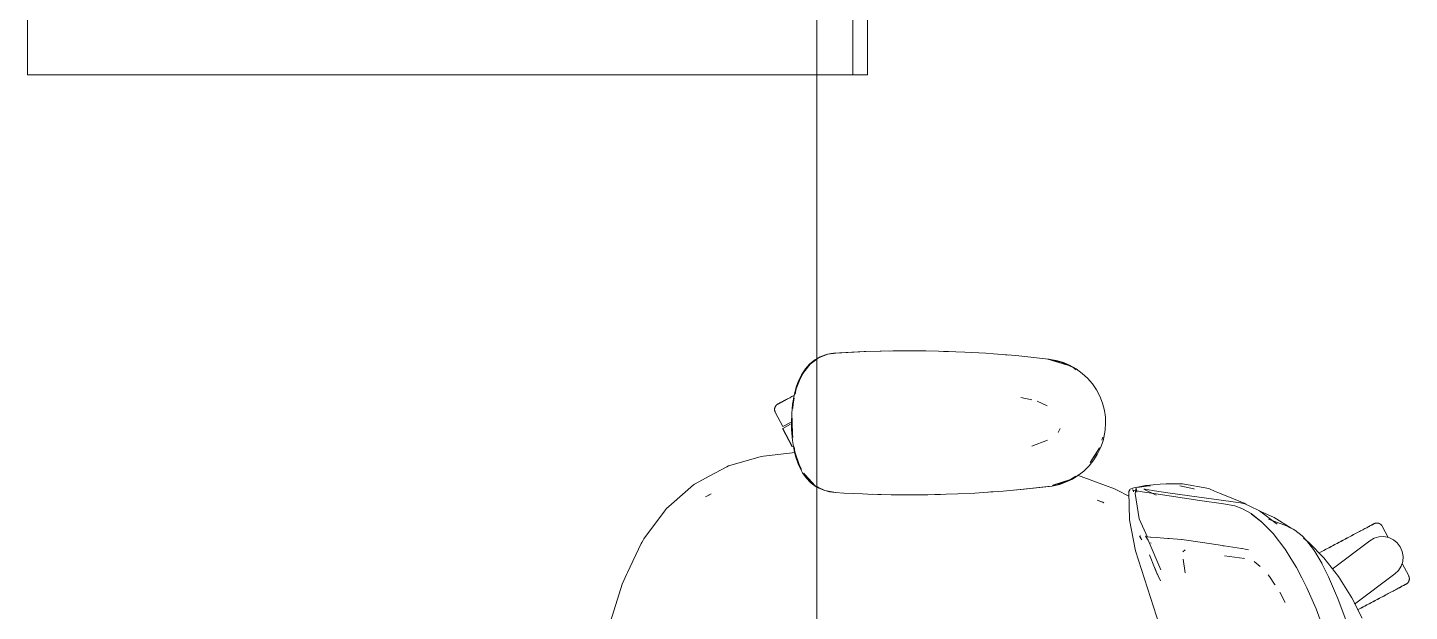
# Model space of a CAD drawing. Header units: millimetres. Extents: x 90978 to 295199, y -4084 to 97293.
# Drawn here: x 202716 to 203646, y 31310 to 31703 of the extents above; entities that cross this region are included whole.
import ezdxf

# ---------------------------------------------------------------- set-up
doc = ezdxf.new("R2010")
doc.units = ezdxf.units.MM
doc.header["$MEASUREMENT"] = 0
doc.layers.add('G-IMPT', color=8, linetype='CONTINUOUS', lineweight=9)
doc.layers.add('I-FURN', color=8, linetype='CONTINUOUS', lineweight=9)

msp = doc.modelspace()

# ---------------------------------------------------------------- linework, layer by layer
at = {"layer": 'G-IMPT'}
for p, q in [((203245.77, 31479.41), (203242.03, 31476.33)), ((203246.96, 31479.8), (203242.55, 31476.53)), ((203246.96, 31480.09), (203245.77, 31479.41)), ((203249.2, 31481.36), (203246.96, 31480.09)), ((203248.17, 31480.7), (203246.96, 31479.8)), ((203254.37, 31483.11), (203248.17, 31480.7)), ((203249.2, 31481.36), (203252.85, 31482.76)), ((203254.19, 31483.13), (203252.85, 31482.76)), ((203254.19, 31483.13), (203256.59, 31483.57)), ((203254.37, 31483.11), (203258.22, 31483.69)), ((203258.23, 31483.82), (203256.59, 31483.57)), ((203280.02, 31484.91), (203258.23, 31483.82)), ((203278.81, 31484.87), (203258.23, 31483.82)), ((203258.23, 31483.82), (203259.84, 31483.93)), ((203280.02, 31484.91), (203259.84, 31483.93)), ((203300.2, 31485.37), (203278.81, 31484.87)), ((203290.37, 31485.21), (203278.81, 31484.87)), ((203278.81, 31484.87), (203280.02, 31484.91)), ((203300.2, 31485.37), (203280.02, 31484.91)), ((203290.37, 31485.21), (203309.6, 31485.42)), ((203300.2, 31485.37), (203290.37, 31485.21)), ((203320.39, 31485.33), (203290.37, 31485.21)), ((203298.17, 31485.35), (203296.25, 31485.28)), ((203300.2, 31485.33), (203298.17, 31485.35)), ((203320.39, 31485.33), (203300.2, 31485.37)), ((203320.39, 31485.33), (203309.6, 31485.42)), ((203320.39, 31485.33), (203328.81, 31485.16)), ((203340.57, 31484.77), (203328.81, 31485.16)), ((203333.75, 31485.02), (203332.25, 31485.04)), ((203335.68, 31484.91), (203333.75, 31485.02)), ((203340.57, 31484.77), (203346.59, 31484.52)), ((203360.73, 31483.71), (203346.59, 31484.52)), ((203365.82, 31483.38), (203360.73, 31483.71)), ((203365.82, 31483.38), (203380.87, 31482.14)), ((203374, 31482.73), (203375.68, 31482.57)), ((203380.87, 31482.14), (203385, 31481.79)), ((203385, 31481.79), (203402.93, 31479.89)), ((203402.42, 31479.89), (203414.88, 31476.05)), ((203402.42, 31479.89), (203405.73, 31478.97)), ((203402.93, 31479.89), (203407.97, 31478.99)), ((203411.39, 31477.84), (203402.98, 31479.76)), ((203414.88, 31476.05), (203405.73, 31478.97)), ((203412.84, 31477.52), (203407.97, 31478.99)), ((203411.39, 31477.84), (203419.45, 31474.11)), ((203417.08, 31475.71), (203412.84, 31477.52)), ((203236.71, 31469.24), (203234.73, 31465.17)), ((203237.33, 31469.74), (203235.49, 31465.35)), ((203236.71, 31469.24), (203239.36, 31473.29)), ((203242.55, 31476.53), (203237.7, 31470.22)), ((203239.36, 31473.29), (203242.03, 31476.33)), ((203417.08, 31475.71), (203421.52, 31473.2)), ((203421.56, 31472.51), (203419.45, 31474.11)), ((203425.6, 31470.21), (203421.52, 31473.2)), ((203425.6, 31470.21), (203429.04, 31467.04)), ((203233.14, 31460.84), (203231.71, 31455.36)), ((203233.16, 31459.72), (203232.46, 31456.26)), ((203233.14, 31460.84), (203234.73, 31465.17)), ((203233.16, 31459.72), (203235.49, 31465.35)), ((203432.36, 31463.21), (203429.04, 31467.04)), ((203435.19, 31459.04), (203432.36, 31463.21)), ((203435.19, 31459.04), (203437.38, 31454.87)), ((203230.71, 31449.42), (203230.14, 31443.27)), ((203230.71, 31449.42), (203231.71, 31455.36)), ((203231.13, 31449.76), (203230.93, 31446.56)), ((203231.89, 31453.49), (203231.13, 31449.76)), ((203384.22, 31453.92), (203391.65, 31452.34)), ((203402.05, 31448.31), (203395.26, 31451.58)), ((203437.38, 31454.87), (203439.21, 31450.16)), ((203440.48, 31445.3), (203439.21, 31450.16)), ((203229.96, 31436.93), (203230.14, 31443.27)), ((203440.48, 31445.3), (203441.12, 31440.78)), ((203441.29, 31436.93), (203441.12, 31440.78)), ((203230.05, 31432.43), (203229.96, 31436.93)), ((203230.05, 31432.43), (203230.63, 31425.11)), ((203230.53, 31440.04), (203230.34, 31436.93)), ((203230.57, 31429.77), (203230.34, 31436.93)), ((203409.67, 31430.89), (203409.37, 31430.44)), ((203410.68, 31433.11), (203409.67, 31430.89)), ((203441, 31431.89), (203440.12, 31426.95)), ((203441.29, 31436.93), (203441, 31431.89)), ((203230.57, 31429.77), (203230.96, 31426.99)), ((203231.75, 31418.35), (203230.63, 31425.11)), ((203391.71, 31421.22), (203402.14, 31425.36)), ((203437.84, 31420.04), (203439.55, 31424.82)), ((203438.75, 31425.25), (203439.37, 31427.28)), ((203440.12, 31426.95), (203439.55, 31424.82)), ((203208.88, 31413.95), (203187.53, 31407.95)), ((203208.88, 31413.95), (203211.14, 31414.59)), ((203232.42, 31417), (203211.14, 31414.59)), ((203232.72, 31414.42), (203231.75, 31418.35)), ((203231.83, 31420.8), (203232.3, 31417.51)), ((203232.3, 31417.51), (203235.33, 31408.12)), ((203232.72, 31414.42), (203234.46, 31409.34)), ((203437.2, 31420.14), (203430.87, 31410.19)), ((203435.04, 31416.46), (203430.87, 31410.19)), ((203435.6, 31415.53), (203433.34, 31411.99)), ((203437.2, 31420.14), (203435.04, 31416.46)), ((203437.84, 31420.04), (203435.6, 31415.53)), ((203186.42, 31407.35), (203175.18, 31401.34)), ((203187.53, 31407.95), (203186.42, 31407.35)), ((203234.46, 31409.34), (203236.67, 31404.7)), ((203235.33, 31408.12), (203236.79, 31405.67)), ((203236.67, 31404.7), (203237.47, 31403.33)), ((203239.92, 31399.87), (203237.47, 31403.33)), ((203238.4, 31402.97), (203240.29, 31399.82)), ((203426.54, 31404.46), (203423.23, 31401.84)), ((203430.15, 31408.01), (203426.54, 31404.46)), ((203430.15, 31408.01), (203433.34, 31411.99)), ((203149.29, 31382.15), (203164.08, 31395.17)), ((203164.08, 31395.17), (203164.75, 31395.76)), ((203175.18, 31401.34), (203164.75, 31395.76)), ((203239.1, 31401.9), (203240.38, 31400.43)), ((203239.1, 31401.9), (203246, 31394.51)), ((203242.78, 31396.83), (203239.92, 31399.87)), ((203240.29, 31399.82), (203246, 31394.51)), ((203240.51, 31400.28), (203243.59, 31396.74)), ((203242.78, 31396.83), (203244.11, 31395.69)), ((203246, 31394.51), (203243.59, 31396.74)), ((203247.33, 31393.49), (203244.11, 31395.69)), ((203246.83, 31394.1), (203246, 31394.51)), ((203248.24, 31393.41), (203246.96, 31394.03)), ((203405.23, 31394.32), (203382.28, 31391.86)), ((203382.28, 31391.86), (203402.42, 31393.98)), ((203405.23, 31394.32), (203383.8, 31391.96)), ((203405.23, 31394.32), (203402.42, 31393.98)), ((203405.23, 31394.32), (203410.2, 31395.47)), ((203405.31, 31394.53), (203408.37, 31395.11)), ((203417.59, 31398.72), (203405.73, 31394.9)), ((203414.88, 31397.81), (203405.73, 31394.9)), ((203408.37, 31395.11), (203417.59, 31398.72)), ((203414.33, 31396.92), (203410.2, 31395.47)), ((203418.91, 31399.11), (203414.33, 31396.92)), ((203417.59, 31398.72), (203414.88, 31397.81)), ((203417.59, 31398.72), (203421.16, 31401.14)), ((203418.91, 31399.11), (203423.23, 31401.84)), ((203422.34, 31401.72), (203441.28, 31394.78)), ((203441.28, 31394.78), (203447.25, 31392.59)), ((203463.92, 31393.91), (203461.6, 31393.46)), ((203463.51, 31393.65), (203464.12, 31393.72)), ((203468.17, 31394.72), (203463.92, 31393.91)), ((203464.12, 31393.72), (203468.81, 31394.24)), ((203468.64, 31394.76), (203468.17, 31394.72)), ((203468.64, 31394.76), (203477.97, 31395.56)), ((203468.81, 31394.24), (203471.4, 31394.45)), ((203477.97, 31395.56), (203481.92, 31395.91)), ((203486.09, 31395.9), (203481.92, 31395.91)), ((203493.06, 31395.88), (203486.09, 31395.9)), ((203491.19, 31394.47), (203500.5, 31392.42)), ((203493.06, 31395.88), (203510.75, 31392.64)), ((203172.05, 31387.15), (203175.94, 31389.1)), ((203172.05, 31387.15), (203174.34, 31388.32)), ((203174.34, 31388.32), (203175.94, 31389.1)), ((203247.33, 31393.49), (203251.65, 31391.5)), ((203248.24, 31393.41), (203252.49, 31391.31)), ((203255.61, 31390.43), (203251.65, 31391.5)), ((203252.49, 31391.31), (203259.84, 31389.93)), ((203259.61, 31389.93), (203255.61, 31390.43)), ((203265.28, 31389.65), (203259.61, 31389.93)), ((203265.28, 31389.65), (203277.84, 31389.04)), ((203281.38, 31388.91), (203277.84, 31389.04)), ((203297.05, 31388.53), (203281.38, 31388.91)), ((203284.78, 31388.85), (203288.11, 31388.71)), ((203290.33, 31388.71), (203288.11, 31388.71)), ((203297.05, 31388.53), (203301.56, 31388.48)), ((203301.56, 31388.48), (203316.28, 31388.49)), ((203321.75, 31388.56), (203316.28, 31388.49)), ((203321.75, 31388.56), (203334.06, 31388.86)), ((203328.53, 31388.7), (203326.4, 31388.7)), ((203330.19, 31388.78), (203328.53, 31388.7)), ((203341.93, 31389.15), (203334.06, 31388.86)), ((203341.93, 31389.15), (203353.24, 31389.69)), ((203362.11, 31390.25), (203353.24, 31389.69)), ((203362.11, 31390.25), (203372.4, 31390.98)), ((203364.15, 31390.39), (203362.25, 31390.3)), ((203364.15, 31390.39), (203365.57, 31390.52)), ((203383.8, 31391.96), (203372.4, 31390.98)), ((203439.97, 31383.18), (203435.51, 31384.82)), ((203435.51, 31384.82), (203439.39, 31383.44)), ((203449.01, 31391.66), (203447.25, 31392.59)), ((203456.91, 31387.52), (203449.01, 31391.66)), ((203456.85, 31390.71), (203457.46, 31391.75)), ((203457.23, 31371.72), (203456.85, 31390.71)), ((203457.33, 31391.12), (203457.46, 31391.75)), ((203457.33, 31391.12), (203457.43, 31391.67)), ((203457.46, 31391.75), (203457.43, 31391.67)), ((203457.83, 31392.24), (203457.46, 31391.75)), ((203458.37, 31392.56), (203457.83, 31392.24)), ((203458.37, 31392.56), (203460.23, 31393.11)), ((203459.72, 31391.52), (203459.22, 31391.91)), ((203460.32, 31391.35), (203459.22, 31391.91)), ((203460.32, 31391.35), (203459.7, 31391.52)), ((203459.7, 31391.52), (203465.96, 31390.42)), ((203459.72, 31391.52), (203460.04, 31390.98)), ((203460.12, 31390.48), (203460.04, 31390.98)), ((203463.51, 31393.65), (203460.23, 31393.11)), ((203461.83, 31393.05), (203461.15, 31389.47)), ((203463.86, 31372.42), (203461.15, 31389.47)), ((203462.32, 31390.18), (203461.6, 31393.46)), ((203462.32, 31390.18), (203461.83, 31393.05)), ((203465.96, 31390.42), (203473.81, 31389.3)), ((203466.93, 31392.32), (203475.34, 31388.33)), ((203466.93, 31392.32), (203467.8, 31392.18)), ((203472.82, 31391.35), (203467.8, 31392.18)), ((203472.82, 31391.35), (203474.12, 31391.13)), ((203473.81, 31389.3), (203504.69, 31384.75)), ((203484.78, 31389.69), (203474.12, 31391.13)), ((203484.78, 31389.69), (203532, 31383.02)), ((203500.5, 31392.42), (203501.08, 31392.27)), ((203504.69, 31384.75), (203520.46, 31382.36)), ((203510.75, 31392.64), (203514.61, 31391.04)), ((203517.98, 31389.65), (203514.61, 31391.04)), ((203534.43, 31382.86), (203517.98, 31389.65)), ((203130.74, 31358.82), (203145.31, 31378.31)), ((203145.31, 31378.31), (203146.03, 31379.28)), ((203149.29, 31382.15), (203146.03, 31379.28)), ((203439.97, 31383.18), (203439.39, 31383.44)), ((203528.13, 31381.06), (203520.46, 31382.36)), ((203528.13, 31381.06), (203532.92, 31379.3)), ((203532, 31383.02), (203534.99, 31382.37)), ((203533.34, 31379.09), (203532.92, 31379.3)), ((203539.17, 31375.8), (203533.34, 31379.09)), ((203535.6, 31382.09), (203534.43, 31382.86)), ((203538.35, 31380.8), (203534.99, 31382.37)), ((203538.35, 31380.8), (203544.87, 31377.76)), ((203539.17, 31375.8), (203546.14, 31370.38)), ((203546.35, 31370.08), (203539.4, 31375.47)), ((203539.4, 31375.47), (203542.78, 31372.88)), ((203556.58, 31368.82), (203544.87, 31377.76)), ((203546.06, 31377.1), (203554.69, 31373.12)), ((203457.23, 31371.72), (203461.43, 31350.77)), ((203463.86, 31372.42), (203469.47, 31360.07)), ((203546.35, 31370.08), (203542.78, 31372.88)), ((203553.88, 31362.48), (203546.14, 31370.38)), ((203550.92, 31372.06), (203562.83, 31367.55)), ((203556.58, 31368.82), (203554.55, 31369.99)), ((203554.69, 31373.12), (203566.14, 31365.99)), ((203565.06, 31366.47), (203562.83, 31367.55)), ((203567.49, 31365.3), (203565.06, 31366.47)), ((203130.28, 31358.05), (203129.34, 31356.47)), ((203130.74, 31358.82), (203130.28, 31358.05)), ((203464, 31360.6), (203464.07, 31360.62)), ((203464, 31360.6), (203465.59, 31358.13)), ((203464.94, 31360.89), (203464.07, 31360.62)), ((203465.59, 31358.13), (203464.07, 31360.62)), ((203464.07, 31360.62), (203465.55, 31358.15)), ((203468.93, 31360.31), (203468.21, 31360.59)), ((203468.21, 31360.59), (203469.97, 31357.92)), ((203468.93, 31360.31), (203468.94, 31360.3)), ((203471.32, 31360), (203468.94, 31360.3)), ((203469.97, 31357.92), (203478.4, 31337.95)), ((203471.32, 31360), (203471.4, 31360)), ((203475.28, 31359.7), (203471.4, 31360)), ((203483.14, 31359.14), (203475.28, 31359.7)), ((203484.12, 31359.07), (203483.14, 31359.14)), ((203492.37, 31358.45), (203484.12, 31359.07)), ((203492.37, 31358.45), (203492.45, 31358.44)), ((203506.52, 31356.41), (203492.45, 31358.44)), ((203553.88, 31362.48), (203561.9, 31352.05)), ((203568.63, 31364.69), (203567.49, 31365.3)), ((203568.63, 31364.69), (203573.49, 31360.82)), ((203573.49, 31360.82), (203576.39, 31357.8)), ((203578.06, 31356.38), (203574.39, 31359.38)), ((203576.39, 31357.8), (203581.1, 31351.67)), ((203128.92, 31355.76), (203119.65, 31336.12)), ((203128.92, 31355.76), (203129.34, 31356.47)), ((203477.42, 31300.53), (203461.43, 31350.77)), ((203474.11, 31339.58), (203470.85, 31348.05)), ((203471.42, 31356.21), (203471.86, 31355.94)), ((203493.11, 31350.06), (203494.75, 31351.34)), ((203506.52, 31356.41), (203519.87, 31354.3)), ((203519.87, 31354.3), (203520.38, 31354.21)), ((203520.99, 31354.12), (203520.38, 31354.21)), ((203520.99, 31354.12), (203532.72, 31352.32)), ((203521.29, 31347.44), (203534.65, 31345.66)), ((203532.72, 31352.32), (203533.19, 31352.24)), ((203535.17, 31351.82), (203533.19, 31352.24)), ((203537.33, 31351.36), (203535.17, 31351.82)), ((203562.06, 31351.79), (203561.9, 31352.05)), ((203565.95, 31345.69), (203562.06, 31351.79)), ((203578.06, 31356.38), (203588.02, 31346.09)), ((203581.1, 31351.67), (203581.97, 31350.38)), ((203586.7, 31342.38), (203581.97, 31350.38)), ((203476.13, 31334.68), (203474.1, 31339.79)), ((203474.1, 31339.79), (203476.13, 31334.67)), ((203474.11, 31339.58), (203476.13, 31334.68)), ((203493.46, 31345.11), (203494.86, 31335.95)), ((203493.46, 31345.11), (203493.5, 31344.77)), ((203534.65, 31345.66), (203534.18, 31345.81)), ((203545.15, 31340.16), (203541.24, 31343.5)), ((203565.95, 31345.69), (203569.72, 31339.46)), ((203573.28, 31332.67), (203569.72, 31339.46)), ((203587.01, 31341.78), (203586.7, 31342.38)), ((203587.01, 31341.78), (203591.01, 31333.77)), ((203597.82, 31333.48), (203588.02, 31346.09)), ((203116.03, 31328.44), (203119.22, 31335.2)), ((203119.65, 31336.12), (203119.22, 31335.2)), ((203475.13, 31337.21), (203478.18, 31330.49)), ((203551.42, 31333.53), (203550.67, 31334.63)), ((203551.42, 31333.53), (203554.92, 31328.4)), ((203573.28, 31332.67), (203576.67, 31325.95)), ((203591.23, 31333.33), (203591.01, 31333.77)), ((203591.23, 31333.33), (203596, 31322.37)), ((203606.8, 31319.19), (203597.82, 31333.48)), ((203116.03, 31328.44), (203110.71, 31311.17)), ((203554.92, 31328.4), (203555.31, 31327.82)), ((203558.45, 31322.92), (203561.99, 31315.95)), ((203582.85, 31311.72), (203576.67, 31325.95)), ((203596, 31322.37), (203597.48, 31318.69)), ((203110.71, 31311.17), (203106.51, 31297.56)), ((203588.31, 31296.84), (203582.85, 31311.72)), ((203603.08, 31303.62), (203597.48, 31318.69)), ((203613.89, 31305.41), (203606.8, 31319.19))]:
    msp.add_line(p, q, dxfattribs=at)
at = {"layer": 'I-FURN'}
for p, q in [((203246.96, 30562.73), (203246.96, 32162.73)), ((203246.96, 32162.73), (203246.96, 30562.73)), ((202716.22, 32091.17), (202716.22, 31671.17)), ((203271.22, 32091.17), (203271.22, 31671.17)), ((203271.22, 31671.17), (203271.22, 32091.17)), ((203281.22, 31671.17), (203281.22, 32091.17)), ((202716.22, 31671.17), (203246.96, 31671.17)), ((203246.96, 31671.17), (203271.22, 31671.17)), ((203271.22, 31671.17), (203281.22, 31671.17)), ((203220.45, 31449.35), (203220.58, 31449.43)), ((203220.58, 31449.43), (203220.72, 31449.51)), ((203220.72, 31449.51), (203220.76, 31449.53)), ((203220.76, 31449.53), (203220.78, 31449.54)), ((203220.77, 31449.54), (203220.76, 31449.53)), ((203220.81, 31449.56), (203220.77, 31449.54)), ((203220.78, 31449.54), (203220.84, 31449.58)), ((203220.89, 31449.6), (203220.81, 31449.56)), ((203220.84, 31449.58), (203220.94, 31449.63)), ((203221.01, 31449.67), (203220.89, 31449.6)), ((203220.94, 31449.63), (203221.08, 31449.7)), ((203221.18, 31449.75), (203221.01, 31449.67)), ((203221.08, 31449.7), (203221.26, 31449.8)), ((203221.38, 31449.86), (203221.18, 31449.75)), ((203221.26, 31449.8), (203221.48, 31449.92)), ((203221.62, 31449.99), (203221.38, 31449.86)), ((203221.48, 31449.92), (203221.74, 31450.05)), ((203221.9, 31450.14), (203221.62, 31449.99)), ((203221.74, 31450.05), (203222.04, 31450.21)), ((203222.21, 31450.31), (203221.9, 31450.14)), ((203222.04, 31450.21), (203222.37, 31450.39)), ((203222.57, 31450.5), (203222.21, 31450.31)), ((203222.37, 31450.39), (203222.75, 31450.59)), ((203222.96, 31450.7), (203222.57, 31450.5)), ((203222.75, 31450.59), (203223.16, 31450.81)), ((203223.39, 31450.93), (203222.96, 31450.7)), ((203223.16, 31450.81), (203223.6, 31451.04)), ((203223.86, 31451.18), (203223.39, 31450.93)), ((203223.6, 31451.04), (203224.08, 31451.3)), ((203224.36, 31451.45), (203223.86, 31451.18)), ((203224.08, 31451.3), (203224.6, 31451.58)), ((203224.9, 31451.73), (203224.36, 31451.45)), ((203224.6, 31451.58), (203225.15, 31451.87)), ((203225.46, 31452.03), (203224.9, 31451.73)), ((203225.15, 31451.87), (203225.74, 31452.18)), ((203226.07, 31452.35), (203225.46, 31452.03)), ((203226.7, 31452.69), (203226.07, 31452.35)), ((203227.36, 31453.04), (203226.7, 31452.69)), ((203228.06, 31453.41), (203227.36, 31453.04)), ((203228.78, 31453.8), (203228.06, 31453.41)), ((203229.53, 31454.2), (203228.78, 31453.8)), ((203230.31, 31454.61), (203229.53, 31454.2)), ((203231.11, 31455.03), (203230.31, 31454.61)), ((203231.93, 31455.47), (203231.11, 31455.03)), ((203218.62, 31445.94), (203218.63, 31446.1)), ((203218.63, 31445.78), (203218.62, 31445.94)), ((203218.63, 31446.26), (203218.65, 31446.42)), ((203218.63, 31446.1), (203218.63, 31446.26)), ((203218.64, 31445.62), (203218.63, 31445.78)), ((203218.66, 31445.46), (203218.64, 31445.62)), ((203218.65, 31446.42), (203218.67, 31446.58)), ((203218.68, 31445.3), (203218.66, 31445.46)), ((203218.67, 31446.58), (203218.7, 31446.74)), ((203218.71, 31445.14), (203218.68, 31445.3)), ((203218.7, 31446.74), (203218.73, 31446.9)), ((203218.75, 31444.98), (203218.71, 31445.14)), ((203218.73, 31446.9), (203218.77, 31447.06)), ((203218.79, 31444.83), (203218.75, 31444.98)), ((203218.77, 31447.06), (203218.82, 31447.21)), ((203218.84, 31444.67), (203218.79, 31444.83)), ((203218.82, 31447.21), (203218.87, 31447.36)), ((203218.89, 31444.52), (203218.84, 31444.67)), ((203218.87, 31447.36), (203218.93, 31447.51)), ((203218.96, 31444.37), (203218.89, 31444.52)), ((203218.93, 31447.51), (203218.99, 31447.66)), ((203219.02, 31444.23), (203218.96, 31444.37)), ((203218.99, 31447.66), (203219.06, 31447.81)), ((203219.1, 31444.08), (203219.02, 31444.23)), ((203219.06, 31447.81), (203219.14, 31447.95)), ((203219.1, 31444.08), (203224.25, 31434.4)), ((203219.14, 31447.95), (203219.22, 31448.09)), ((203219.22, 31448.09), (203219.31, 31448.22)), ((203219.31, 31448.22), (203219.4, 31448.35)), ((203219.4, 31448.35), (203219.5, 31448.48)), ((203219.5, 31448.48), (203219.6, 31448.61)), ((203219.6, 31448.61), (203219.71, 31448.73)), ((203219.71, 31448.73), (203219.82, 31448.84)), ((203219.82, 31448.84), (203219.94, 31448.95)), ((203219.94, 31448.95), (203220.06, 31449.06)), ((203220.06, 31449.06), (203220.18, 31449.16)), ((203220.18, 31449.16), (203220.31, 31449.26)), ((203220.31, 31449.26), (203220.45, 31449.35)), ((203223.89, 31433.08), (203230.46, 31420.71)), ((203224.06, 31433.17), (203229.35, 31435.98)), ((203230.63, 31420.81), (203224.06, 31433.17)), ((203224.25, 31434.4), (203229.88, 31437.39)), ((203230.73, 31420.86), (203230.63, 31420.81)), ((203616.25, 31366.04), (203615.6, 31365.7)), ((203616.87, 31366.37), (203616.25, 31366.04)), ((203617.45, 31366.68), (203616.87, 31366.37)), ((203617.14, 31366.51), (203617.71, 31366.82)), ((203618, 31366.97), (203617.45, 31366.68)), ((203617.71, 31366.82), (203618.25, 31367.1)), ((203618.52, 31367.25), (203618, 31366.97)), ((203618.25, 31367.1), (203618.75, 31367.37)), ((203619, 31367.5), (203618.52, 31367.25)), ((203618.75, 31367.37), (203619.21, 31367.61)), ((203619.45, 31367.74), (203619, 31367.5)), ((203619.21, 31367.61), (203619.64, 31367.84)), ((203619.86, 31367.96), (203619.45, 31367.74)), ((203619.64, 31367.84), (203620.04, 31368.05)), ((203620.23, 31368.16), (203619.86, 31367.96)), ((203620.04, 31368.05), (203620.39, 31368.24)), ((203620.57, 31368.33), (203620.23, 31368.16)), ((203620.39, 31368.24), (203620.71, 31368.41)), ((203620.86, 31368.49), (203620.57, 31368.33)), ((203620.71, 31368.41), (203620.99, 31368.56)), ((203621.12, 31368.63), (203620.86, 31368.49)), ((203620.99, 31368.56), (203621.23, 31368.69)), ((203621.34, 31368.75), (203621.12, 31368.63)), ((203621.23, 31368.69), (203621.43, 31368.79)), ((203621.52, 31368.84), (203621.34, 31368.75)), ((203621.43, 31368.79), (203621.59, 31368.88)), ((203621.66, 31368.92), (203621.52, 31368.84)), ((203621.59, 31368.88), (203621.71, 31368.94)), ((203621.76, 31368.97), (203621.66, 31368.92)), ((203621.71, 31368.94), (203621.8, 31368.99)), ((203621.82, 31369), (203621.76, 31368.97)), ((203621.8, 31368.99), (203621.84, 31369.01)), ((203621.84, 31369.01), (203621.82, 31369)), ((203621.84, 31369.01), (203621.99, 31369.09)), ((203621.84, 31369.01), (203621.84, 31369.01)), ((203621.99, 31369.09), (203622.13, 31369.15)), ((203622.13, 31369.15), (203622.28, 31369.21)), ((203622.28, 31369.21), (203622.43, 31369.27)), ((203622.43, 31369.27), (203622.59, 31369.32)), ((203622.59, 31369.32), (203622.74, 31369.36)), ((203622.74, 31369.36), (203622.9, 31369.4)), ((203622.9, 31369.4), (203623.06, 31369.43)), ((203623.06, 31369.43), (203623.22, 31369.45)), ((203623.22, 31369.45), (203623.38, 31369.47)), ((203623.38, 31369.47), (203623.54, 31369.48)), ((203623.54, 31369.48), (203623.7, 31369.48)), ((203623.7, 31369.48), (203623.86, 31369.48)), ((203623.86, 31369.48), (203624.02, 31369.47)), ((203624.02, 31369.47), (203624.18, 31369.46)), ((203624.18, 31369.46), (203624.34, 31369.44)), ((203624.34, 31369.44), (203624.5, 31369.41)), ((203624.5, 31369.41), (203624.66, 31369.38)), ((203624.66, 31369.38), (203624.82, 31369.34)), ((203624.82, 31369.34), (203624.97, 31369.29)), ((203624.97, 31369.29), (203625.12, 31369.24)), ((203625.12, 31369.24), (203625.27, 31369.18)), ((203625.27, 31369.18), (203625.42, 31369.12)), ((203625.42, 31369.12), (203625.57, 31369.05)), ((203625.57, 31369.05), (203625.71, 31368.97)), ((203625.71, 31368.97), (203625.85, 31368.89)), ((203625.85, 31368.89), (203625.98, 31368.8)), ((203625.98, 31368.8), (203626.11, 31368.71)), ((203626.11, 31368.71), (203626.24, 31368.61)), ((203626.24, 31368.61), (203626.37, 31368.51)), ((203626.37, 31368.51), (203626.49, 31368.4)), ((203626.49, 31368.4), (203626.6, 31368.29)), ((203626.6, 31368.29), (203626.71, 31368.17)), ((203626.71, 31368.17), (203626.82, 31368.05)), ((203626.82, 31368.05), (203626.92, 31367.92)), ((203626.92, 31367.92), (203627.02, 31367.79)), ((203627.02, 31367.79), (203627.11, 31367.66)), ((203627.11, 31367.66), (203627.19, 31367.52)), ((203627.19, 31367.52), (203627.27, 31367.38)), ((203627.27, 31367.38), (203627.29, 31367.35)), ((203631.33, 31359.76), (203627.29, 31367.35)), ((203593.63, 31338.49), (203618.95, 31357.57)), ((203597.44, 31356.04), (203598.44, 31356.57)), ((203598.99, 31356.86), (203597.98, 31356.33)), ((203598.44, 31356.57), (203599.45, 31357.1)), ((203599.98, 31357.39), (203598.99, 31356.86)), ((203599.45, 31357.1), (203600.44, 31357.63)), ((203600.98, 31357.92), (203599.98, 31357.39)), ((203600.44, 31357.63), (203601.43, 31358.16)), ((203601.97, 31358.44), (203600.98, 31357.92)), ((203601.43, 31358.16), (203602.42, 31358.68)), ((203602.94, 31358.96), (203601.97, 31358.44)), ((203602.42, 31358.68), (203603.39, 31359.2)), ((203603.91, 31359.48), (203602.94, 31358.96)), ((203603.39, 31359.2), (203604.36, 31359.71)), ((203604.87, 31359.99), (203603.91, 31359.48)), ((203604.36, 31359.71), (203605.31, 31360.22)), ((203605.81, 31360.49), (203604.87, 31359.99)), ((203605.31, 31360.22), (203606.24, 31360.72)), ((203606.74, 31360.98), (203605.81, 31360.49)), ((203606.24, 31360.72), (203607.17, 31361.21)), ((203607.66, 31361.47), (203606.74, 31360.98)), ((203607.17, 31361.21), (203608.07, 31361.69)), ((203608.55, 31361.95), (203607.66, 31361.47)), ((203608.07, 31361.69), (203608.96, 31362.16)), ((203609.43, 31362.41), (203608.55, 31361.95)), ((203608.96, 31362.16), (203609.83, 31362.62)), ((203610.29, 31362.87), (203609.43, 31362.41)), ((203609.83, 31362.62), (203610.67, 31363.07)), ((203611.12, 31363.31), (203610.29, 31362.87)), ((203611.93, 31363.74), (203611.12, 31363.31)), ((203612.72, 31364.16), (203611.93, 31363.74)), ((203613.48, 31364.57), (203612.72, 31364.16)), ((203614.22, 31364.96), (203613.48, 31364.57)), ((203614.93, 31365.34), (203614.22, 31364.96)), ((203615.6, 31365.7), (203614.93, 31365.34)), ((203618.95, 31357.57), (203621.87, 31359.26)), ((203621.87, 31359.26), (203625.11, 31360.2)), ((203625.11, 31360.2), (203628.48, 31360.34)), ((203628.48, 31360.34), (203631.78, 31359.67)), ((203631.78, 31359.67), (203634.83, 31358.23)), ((203634.83, 31358.23), (203637.45, 31356.1)), ((203586.25, 31350.09), (203585.34, 31349.6)), ((203585.75, 31349.82), (203586.67, 31350.31)), ((203587.17, 31350.58), (203586.25, 31350.09)), ((203586.67, 31350.31), (203587.6, 31350.8)), ((203588.11, 31351.07), (203587.17, 31350.58)), ((203587.6, 31350.8), (203588.54, 31351.31)), ((203589.06, 31351.58), (203588.11, 31351.07)), ((203588.54, 31351.31), (203589.5, 31351.81)), ((203590.02, 31352.09), (203589.06, 31351.58)), ((203589.5, 31351.81), (203590.47, 31352.33)), ((203590.99, 31352.61), (203590.02, 31352.09)), ((203590.47, 31352.33), (203591.45, 31352.85)), ((203591.98, 31353.13), (203590.99, 31352.61)), ((203591.45, 31352.85), (203592.43, 31353.38)), ((203592.97, 31353.66), (203591.98, 31353.13)), ((203592.43, 31353.38), (203593.43, 31353.9)), ((203593.97, 31354.19), (203592.97, 31353.66)), ((203593.43, 31353.9), (203594.43, 31354.44)), ((203594.97, 31354.72), (203593.97, 31354.19)), ((203594.43, 31354.44), (203595.43, 31354.97)), ((203595.97, 31355.26), (203594.97, 31354.72)), ((203595.43, 31354.97), (203596.43, 31355.5)), ((203596.98, 31355.79), (203595.97, 31355.26)), ((203596.43, 31355.5), (203597.44, 31356.04)), ((203597.98, 31356.33), (203596.98, 31355.79)), ((203637.45, 31356.1), (203639.48, 31353.4)), ((203639.48, 31353.4), (203640.81, 31350.3)), ((203640.81, 31350.3), (203641.35, 31346.97)), ((203640.02, 31340.41), (203638.22, 31337.56)), ((203641.08, 31343.61), (203640.02, 31340.41)), ((203645.11, 31333.85), (203640.63, 31342.26)), ((203641.35, 31346.97), (203641.08, 31343.61)), ((203635.79, 31335.22), (203608.73, 31314.82)), ((203638.22, 31337.56), (203635.79, 31335.22)), ((203643.89, 31328.67), (203643.75, 31328.58)), ((203644.02, 31328.77), (203643.89, 31328.67)), ((203644.14, 31328.87), (203644.02, 31328.77)), ((203644.26, 31328.98), (203644.14, 31328.87)), ((203644.38, 31329.09), (203644.26, 31328.98)), ((203644.49, 31329.2), (203644.38, 31329.09)), ((203644.6, 31329.32), (203644.49, 31329.2)), ((203644.7, 31329.45), (203644.6, 31329.32)), ((203644.8, 31329.58), (203644.7, 31329.45)), ((203644.89, 31329.71), (203644.8, 31329.58)), ((203644.98, 31329.84), (203644.89, 31329.71)), ((203645.06, 31329.98), (203644.98, 31329.84)), ((203645.14, 31330.13), (203645.06, 31329.98)), ((203645.11, 31333.85), (203645.18, 31333.7)), ((203645.21, 31330.27), (203645.14, 31330.13)), ((203645.18, 31333.7), (203645.25, 31333.56)), ((203645.27, 31330.42), (203645.21, 31330.27)), ((203645.25, 31333.56), (203645.31, 31333.41)), ((203645.33, 31330.57), (203645.27, 31330.42)), ((203645.31, 31333.41), (203645.36, 31333.26)), ((203645.38, 31330.72), (203645.33, 31330.57)), ((203645.36, 31333.26), (203645.41, 31333.1)), ((203645.43, 31330.88), (203645.38, 31330.72)), ((203645.41, 31333.1), (203645.45, 31332.95)), ((203645.47, 31331.03), (203645.43, 31330.88)), ((203645.45, 31332.95), (203645.49, 31332.79)), ((203645.5, 31331.19), (203645.47, 31331.03)), ((203645.49, 31332.79), (203645.52, 31332.63)), ((203645.53, 31331.35), (203645.5, 31331.19)), ((203645.52, 31332.63), (203645.54, 31332.47)), ((203645.55, 31331.51), (203645.53, 31331.35)), ((203645.54, 31332.47), (203645.56, 31332.31)), ((203645.57, 31331.67), (203645.55, 31331.51)), ((203645.56, 31332.31), (203645.57, 31332.15)), ((203645.57, 31332.15), (203645.58, 31331.99)), ((203645.58, 31331.83), (203645.57, 31331.67)), ((203645.58, 31331.99), (203645.58, 31331.83)), ((203626.47, 31319.37), (203625.51, 31318.86)), ((203625.95, 31319.1), (203626.9, 31319.6)), ((203627.41, 31319.87), (203626.47, 31319.37)), ((203626.9, 31319.6), (203627.84, 31320.1)), ((203628.34, 31320.37), (203627.41, 31319.87)), ((203627.84, 31320.1), (203628.76, 31320.59)), ((203629.25, 31320.85), (203628.34, 31320.37)), ((203628.76, 31320.59), (203629.67, 31321.08)), ((203629.67, 31321.08), (203630.56, 31321.55)), ((203630.56, 31321.55), (203631.42, 31322.01)), ((203631.42, 31322.01), (203632.27, 31322.46)), ((203632.27, 31322.46), (203633.09, 31322.9)), ((203633.09, 31322.9), (203633.9, 31323.32)), ((203633.9, 31323.32), (203634.67, 31323.74)), ((203634.67, 31323.74), (203635.42, 31324.13)), ((203635.42, 31324.13), (203636.14, 31324.52)), ((203636.14, 31324.52), (203636.84, 31324.89)), ((203636.84, 31324.89), (203637.5, 31325.24)), ((203637.5, 31325.24), (203638.14, 31325.58)), ((203638.14, 31325.58), (203638.74, 31325.9)), ((203639.05, 31326.06), (203638.46, 31325.75)), ((203638.74, 31325.9), (203639.31, 31326.2)), ((203639.6, 31326.36), (203639.05, 31326.06)), ((203639.31, 31326.2), (203639.84, 31326.48)), ((203640.12, 31326.63), (203639.6, 31326.36)), ((203639.84, 31326.48), (203640.34, 31326.75)), ((203640.6, 31326.89), (203640.12, 31326.63)), ((203640.34, 31326.75), (203640.81, 31327)), ((203641.04, 31327.12), (203640.6, 31326.89)), ((203640.81, 31327), (203641.24, 31327.23)), ((203641.45, 31327.34), (203641.04, 31327.12)), ((203641.24, 31327.23), (203641.63, 31327.44)), ((203641.83, 31327.54), (203641.45, 31327.34)), ((203641.63, 31327.44), (203641.99, 31327.63)), ((203642.16, 31327.72), (203641.83, 31327.54)), ((203641.99, 31327.63), (203642.3, 31327.79)), ((203642.46, 31327.88), (203642.16, 31327.72)), ((203642.3, 31327.79), (203642.58, 31327.94)), ((203642.72, 31328.01), (203642.46, 31327.88)), ((203642.58, 31327.94), (203642.82, 31328.07)), ((203642.94, 31328.13), (203642.72, 31328.01)), ((203642.82, 31328.07), (203643.03, 31328.18)), ((203643.12, 31328.23), (203642.94, 31328.13)), ((203643.03, 31328.18), (203643.19, 31328.26)), ((203643.26, 31328.3), (203643.12, 31328.23)), ((203643.19, 31328.26), (203643.31, 31328.33)), ((203643.36, 31328.35), (203643.26, 31328.3)), ((203643.31, 31328.33), (203643.39, 31328.37)), ((203643.42, 31328.39), (203643.36, 31328.35)), ((203643.39, 31328.37), (203643.43, 31328.39)), ((203643.44, 31328.4), (203643.42, 31328.39)), ((203643.43, 31328.39), (203643.44, 31328.4)), ((203643.48, 31328.42), (203643.44, 31328.4)), ((203643.62, 31328.5), (203643.48, 31328.42)), ((203643.75, 31328.58), (203643.62, 31328.5)), ((203611.62, 31311.48), (203610.65, 31310.96)), ((203611.09, 31311.2), (203612.06, 31311.71)), ((203612.59, 31311.99), (203611.62, 31311.48)), ((203612.06, 31311.71), (203613.04, 31312.23)), ((203613.57, 31312.52), (203612.59, 31311.99)), ((203613.04, 31312.23), (203614.03, 31312.76)), ((203614.56, 31313.04), (203613.57, 31312.52)), ((203614.03, 31312.76), (203615.02, 31313.29)), ((203615.56, 31313.57), (203614.56, 31313.04)), ((203615.02, 31313.29), (203616.02, 31313.82)), ((203616.56, 31314.11), (203615.56, 31313.57)), ((203616.02, 31313.82), (203617.03, 31314.35)), ((203617.57, 31314.64), (203616.56, 31314.11)), ((203617.03, 31314.35), (203618.03, 31314.89)), ((203618.57, 31315.18), (203617.57, 31314.64)), ((203618.03, 31314.89), (203619.04, 31315.42)), ((203619.58, 31315.71), (203618.57, 31315.18)), ((203619.04, 31315.42), (203620.04, 31315.96)), ((203620.58, 31316.24), (203619.58, 31315.71)), ((203620.04, 31315.96), (203621.04, 31316.49)), ((203621.58, 31316.77), (203620.58, 31316.24)), ((203621.04, 31316.49), (203622.04, 31317.02)), ((203622.57, 31317.3), (203621.58, 31316.77)), ((203622.04, 31317.02), (203623.03, 31317.55)), ((203623.56, 31317.83), (203622.57, 31317.3)), ((203623.03, 31317.55), (203624.01, 31318.07)), ((203624.54, 31318.35), (203623.56, 31317.83)), ((203624.01, 31318.07), (203624.99, 31318.59)), ((203625.51, 31318.86), (203624.54, 31318.35)), ((203624.99, 31318.59), (203625.95, 31319.1))]:
    msp.add_line(p, q, dxfattribs=at)

doc.saveas('drawing.dxf')
